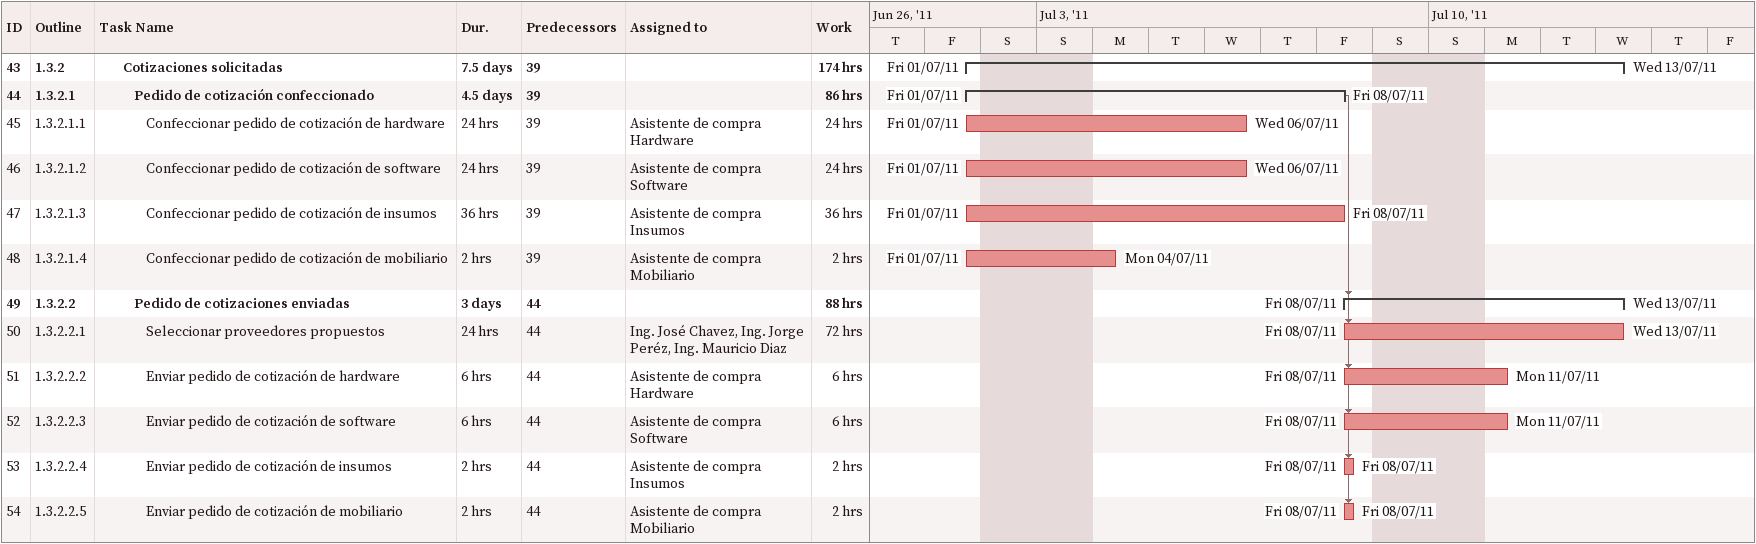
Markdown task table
| ID | WBS | Task | Duration | Start | Finish | Predecessors | Resources | Work (h) |
|---|---|---|---|---|---|---|---|---|
| 43 | 1.3.2 | **Cotizaciones solicitadas** | 7.5d | 2011-07-01 | 2011-07-13 | 39 |  | 174 |
| 44 | 1.3.2.1 | **Pedido de cotización confeccionado** | 4.5d | 2011-07-01 | 2011-07-08 | 39 |  | 86 |
| 45 | 1.3.2.1.1 | Confeccionar pedido de cotización de hardware | 24h | 2011-07-01 | 2011-07-06 | 39 | Asistente de compra Hardware | 24 |
| 46 | 1.3.2.1.2 | Confeccionar pedido de cotización de software | 24h | 2011-07-01 | 2011-07-06 | 39 | Asistente de compra Software | 24 |
| 47 | 1.3.2.1.3 | Confeccionar pedido de cotización de insumos | 36h | 2011-07-01 | 2011-07-08 | 39 | Asistente de compra Insumos | 36 |
| 48 | 1.3.2.1.4 | Confeccionar pedido de cotización de mobiliario | 2h | 2011-07-01 | 2011-07-04 | 39 | Asistente de compra Mobiliario | 2 |
| 49 | 1.3.2.2 | **Pedido de cotizaciones enviadas** | 3d | 2011-07-08 | 2011-07-13 | 44 |  | 88 |
| 50 | 1.3.2.2.1 | Seleccionar proveedores propuestos | 24h | 2011-07-08 | 2011-07-13 | 44 | Ing. José Chavez, Ing. Jorge Peréz, Ing. Mauricio Diaz | 72 |
| 51 | 1.3.2.2.2 | Enviar pedido de cotización de hardware | 6h | 2011-07-08 | 2011-07-11 | 44 | Asistente de compra Hardware | 6 |
| 52 | 1.3.2.2.3 | Enviar pedido de cotización de software | 6h | 2011-07-08 | 2011-07-11 | 44 | Asistente de compra Software | 6 |
| 53 | 1.3.2.2.4 | Enviar pedido de cotización de insumos | 2h | 2011-07-08 | 2011-07-08 | 44 | Asistente de compra Insumos | 2 |
| 54 | 1.3.2.2.5 | Enviar pedido de cotización de mobiliario | 2h | 2011-07-08 | 2011-07-08 | 44 | Asistente de compra Mobiliario | 2 |
